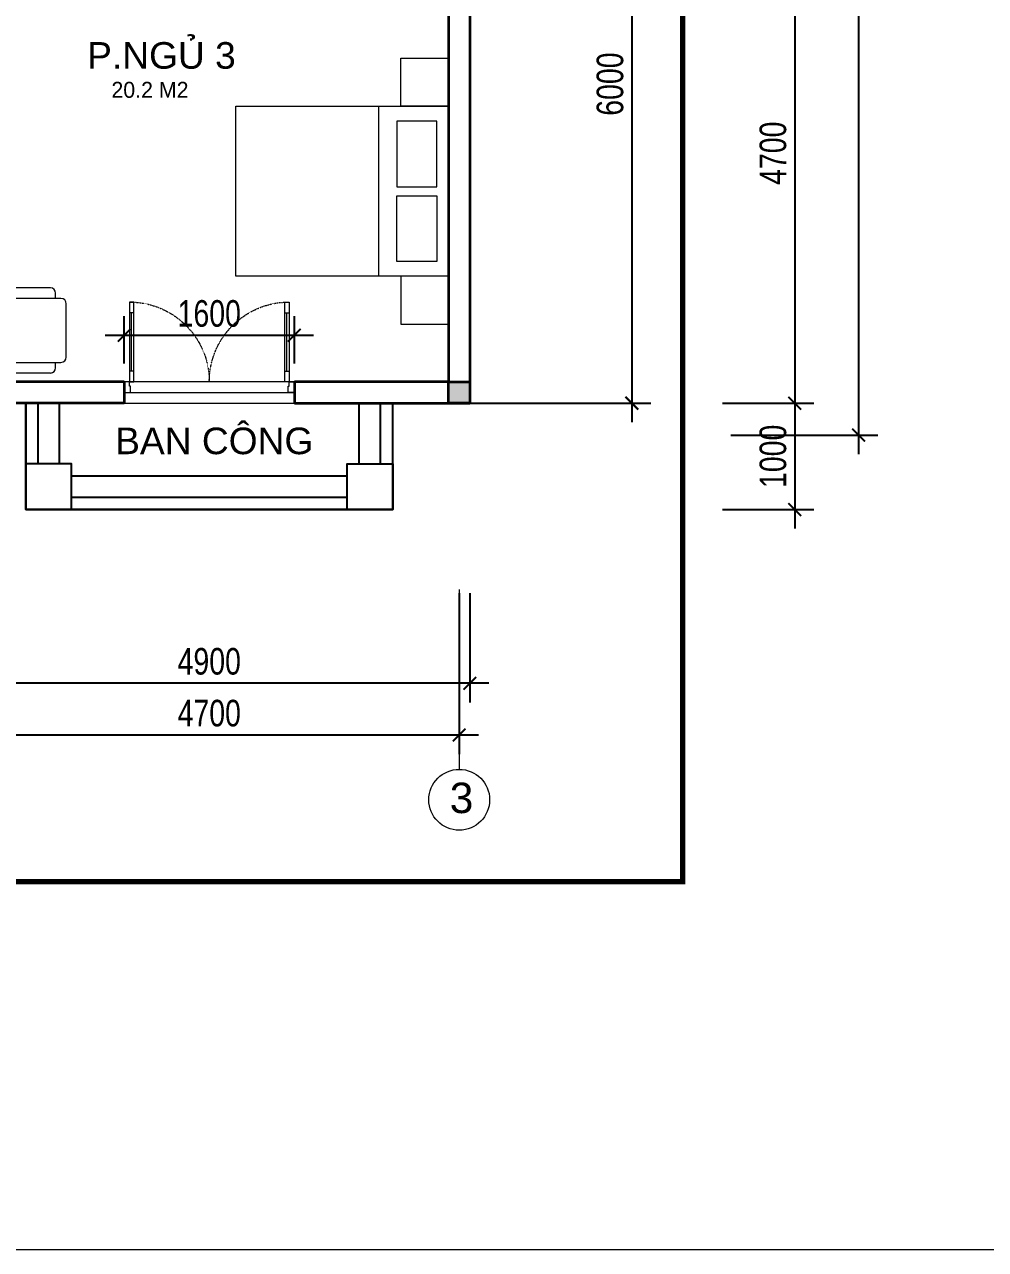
# Model space of a CAD drawing. Header units: millimetres. Extents: x 33748 to 451939, y -263262 to 62681.
# Drawn here: x 217622 to 226657, y -194383 to -182865 of the extents above; entities that cross this region are included whole.
import ezdxf
from ezdxf.enums import TextEntityAlignment as Align

# ---------------------------------------------------------------- set-up
doc = ezdxf.new("R2010")
doc.units = ezdxf.units.MM
doc.header["$PDMODE"] = 98
doc.linetypes.add('CENTER', pattern=[50.8, 31.75, -6.35, 6.35, -6.35])
doc.linetypes.add('HIDDEN', pattern=[0.375, 0.25, -0.125])
doc.layers.get('Defpoints').update_dxf_attribs({"color": 202, "lineweight": 13})
for name, color, linetype, lineweight in [('-CENTER', 143, 'CENTER', 13), ('-CONCRETE', 1, 'Continuous', 35), ('-DOOR', 137, 'Continuous', 9), ('-FURNITURE', 46, 'Continuous', 9), ('-KH', 143, 'Continuous', 13), ('-LINE1', 7, 'Continuous', 18), ('-RANH GIOI KHU DAT', 12, 'CENTER', 18), ('-TEXT', 7, 'Continuous', 15), ('-WALL', 4, 'Continuous', 35)]:
    doc.layers.add(name, color=color, linetype=linetype, lineweight=lineweight)
for name, color, linetype in [('-HATCH CONCRETE', 54, 'Continuous'), ('1-NETMANH', 8, 'Continuous'), ('12. NET DIM', 9, 'Continuous'), ('SOLO', 7, 'Continuous'), ('TEXT25', 2, 'Continuous')]:
    doc.layers.add(name, color=color, linetype=linetype)
doc.styles.add('1', font='arial.ttf')
doc.styles.add('AVANH', font='', dxfattribs={"width": 0.8})
doc.styles.get("Standard").update_dxf_attribs({"font": 'arial.ttf'})
doc.styles.add('T1', font='', dxfattribs={"height": 200})
doc.styles.get('AVANH').set_extended_font_data('.VnAvantH')
doc.styles.get('T1').set_extended_font_data('VNgeometric Light')
doc.dimstyles.new('C_100A3', dxfattribs={"dimscale": 100, "dimtxt": 2.5, "dimasz": 1.2, "dimexe": 1.8, "dimexo": 0, "dimgap": 0.75, "dimtad": 1, "dimdec": 0, "dimzin": 0, "dimdsep": 46, "dimtxsty": 'AVANH', "dimblk": 'ARCHTICK', "dimcen": 0, "dimdle": 1.8, "dimclrd": 256, "dimclre": 256, "dimclrt": 7, "dimadec": 0, "dimazin": 0, "dimtfac": 0.0001, "dimtdec": 0, "dimtix": 1, "dimtmove": 2, "dimatfit": 3, "dimldrblk": 'ARCHTICK', "dimfxl": 1.8, "dimtolj": 1, "dimtzin": 0, "dimarcsym": 0})

# ---------------------------------------------------------------- blocks, each defined once
blk = doc.blocks.new('A$C32e20c34')
blk.add_line((657, 2050), (657, 450))
for points in [[(0, 2050), (450, 2050), (450, 2500), (0, 2500)], [(109, 1910), (485.5, 1910), (485.5, 1292.5), (109, 1292.5)], [(109, 590), (485.5, 590), (485.5, 1207.5), (109, 1207.5)], [(0, 450), (450, 450), (450, 0), (0, 0)]]:
    blk.add_lwpolyline(points, close=True)
blk.add_lwpolyline([(0, 2050), (2000, 2050), (2000, 450), (0, 450), (0, 2050)])
blk = doc.blocks.new('A$C5C575821')
at = {"layer": '-CONCRETE'}
h = blk.add_hatch(color=256, dxfattribs=at)
h.dxf.hatch_style = 1
h.paths.add_polyline_path([(0, 200), (0, 0), (200, 0), (200, 200)])
blk.add_lwpolyline([(0, 0), (200, 0), (200, 200), (0, 200)], close=True, dxfattribs=at)
blk = doc.blocks.new('_ARCHTICK')
at = {"const_width": 0.15}
blk.add_lwpolyline([(-0.5, -0.5), (0.5, 0.5)], dxfattribs=at)
blk = doc.blocks.new('*D912')
at = {"layer": '12. NET DIM', "lineweight": -2, "transparency": 16777216}
for p, q in [((216909, -188212), (216909, -189239)), ((221809, -188212), (221809, -189239)), ((221989, -189059), (216729, -189059))]:
    blk.add_line(p, q, dxfattribs=at)
at = {"layer": 'Defpoints', "color": 0, "transparency": 16777216}
for p in [(216909, -188212), (221809, -188212), (216909, -189059)]:
    blk.add_point(p, dxfattribs=at)
at = {"layer": '12. NET DIM', "lineweight": -2, "transparency": 16777216, "xscale": 120, "yscale": 120, "zscale": 120, "rotation": 180}
blk.add_blockref('_ARCHTICK', (216909, -189059), dxfattribs=at)
at = {"layer": '12. NET DIM', "lineweight": -2, "transparency": 16777216, "xscale": 120, "yscale": 120, "zscale": 120}
blk.add_blockref('_ARCHTICK', (221809, -189059), dxfattribs=at)
at = {"layer": '12. NET DIM', "color": 7, "transparency": 16777216, "insert": (219359, -188854), "char_height": 250, "attachment_point": 5, "style": 'AVANH'}
blk.add_mtext('\\A1;4900', dxfattribs=at)
blk = doc.blocks.new('*D915')
at = {"layer": '12. NET DIM', "lineweight": -2, "transparency": 16777216}
for p, q in [((217009, -188212), (217009, -189725)), ((221709, -188212), (221709, -189725)), ((216829, -189545), (221889, -189545))]:
    blk.add_line(p, q, dxfattribs=at)
at = {"layer": 'Defpoints', "color": 0, "transparency": 16777216}
for p in [(217009, -188212), (221709, -188212), (221709, -189545)]:
    blk.add_point(p, dxfattribs=at)
at = {"layer": '12. NET DIM', "lineweight": -2, "transparency": 16777216, "xscale": 120, "yscale": 120, "zscale": 120, "rotation": 180}
blk.add_blockref('_ARCHTICK', (217009, -189545), dxfattribs=at)
at = {"layer": '12. NET DIM', "lineweight": -2, "transparency": 16777216, "xscale": 120, "yscale": 120, "zscale": 120}
blk.add_blockref('_ARCHTICK', (221709, -189545), dxfattribs=at)
at = {"layer": '12. NET DIM', "color": 7, "transparency": 16777216, "insert": (219359, -189341), "char_height": 250, "attachment_point": 5, "style": 'AVANH'}
blk.add_mtext('\\A1;4700', dxfattribs=at)
blk = doc.blocks.new('*D907')
at = {"layer": '12. NET DIM', "lineweight": -2, "transparency": 16777216}
for p, q in [((218559, -186051), (218559, -185607)), ((220159, -186051), (220159, -185607)), ((218379, -185787), (220339, -185787))]:
    blk.add_line(p, q, dxfattribs=at)
at = {"layer": 'Defpoints', "color": 0, "transparency": 16777216}
for p in [(220159, -185787), (218559, -186051), (220159, -186051)]:
    blk.add_point(p, dxfattribs=at)
at = {"layer": '12. NET DIM', "lineweight": -2, "transparency": 16777216, "xscale": 120, "yscale": 120, "zscale": 120, "rotation": 180}
blk.add_blockref('_ARCHTICK', (218559, -185787), dxfattribs=at)
at = {"layer": '12. NET DIM', "lineweight": -2, "transparency": 16777216, "xscale": 120, "yscale": 120, "zscale": 120}
blk.add_blockref('_ARCHTICK', (220159, -185787), dxfattribs=at)
at = {"layer": '12. NET DIM', "color": 7, "transparency": 16777216, "insert": (219359, -185583), "char_height": 250, "attachment_point": 5, "style": 'AVANH'}
blk.add_mtext('\\A1;1600', dxfattribs=at)
blk = doc.blocks.new('A$C7d565662')
for p, q in [((0, 751), (0, 150)), ((751, 801), (50, 801)), ((651, 701), (150, 701)), ((801, 150), (801, 751)), ((100, 651), (100, 50)), ((701, 601), (100, 601)), ((701, 50), (701, 651)), ((50, 100), (100, 100)), ((701, 100), (751, 100)), ((150, 0), (651, 0))]:
    blk.add_line(p, q)
for centre, start, end in [((50, 751), 90, 180), ((150, 651), 90, 180), ((651, 651), 0, 90), ((751, 751), 0, 90), ((50, 150), 180, 270), ((751, 150), 270, 0), ((150, 50), 180, 270), ((651, 50), 270, 0)]:
    blk.add_arc(centre, 50.1, start, end)
blk = doc.blocks.new('*U262')
for p, q in [((-1510, 650), (-1550, 650)), ((-1530, 100), (-1530, 650)), ((-90, 650), (-50, 650)), ((-70, 100), (-70, 650)), ((-1510, 100), (-1550, 100)), ((-90, 100), (-50, 100))]:
    blk.add_line(p, q)
for points in [[(-1550, 0), (-1510, 0), (-1510, 750), (-1550, 750)], [(-50, 0), (-90, 0), (-90, 750), (-50, 750)], [(-1600, -100), (-1540, -100), (-1540, -40), (-1550, -40), (-1550, 0), (-1600, 0)], [(0, -100), (-60, -100), (-60, -40), (-50, -40), (-50, 0), (0, 0)]]:
    blk.add_lwpolyline(points, close=True)
at = {"linetype": 'HIDDEN', "ltscale": 0.1}
for centre, start, end in [((-1550, 0), 0, 90), ((-50, 0), 90, 180)]:
    blk.add_arc(centre, 750, start, end, dxfattribs=at)
blk = doc.blocks.new('*D923')
at = {"layer": '12. NET DIM', "lineweight": -2, "transparency": 16777216}
for p, q in [((224864, -186245), (224864, -187605)), ((224186, -186425), (225044, -186425)), ((224186, -187425), (225044, -187425))]:
    blk.add_line(p, q, dxfattribs=at)
at = {"layer": 'Defpoints', "color": 0, "transparency": 16777216}
for p in [(224186, -186425), (224186, -187425), (224864, -187425)]:
    blk.add_point(p, dxfattribs=at)
at = {"layer": '12. NET DIM', "lineweight": -2, "transparency": 16777216, "xscale": 120, "yscale": 120, "zscale": 120}
for p, rotation in [((224864, -186425), 90), ((224864, -187425), 270)]:
    blk.add_blockref('_ARCHTICK', p, dxfattribs=dict(at, rotation=rotation))
at = {"layer": '12. NET DIM', "color": 7, "transparency": 16777216, "insert": (224660, -186925), "char_height": 250, "attachment_point": 5, "rotation": 90, "style": 'AVANH'}
blk.add_mtext('\\A1;1000', dxfattribs=at)
blk = doc.blocks.new('*D982')
at = {"layer": '12. NET DIM', "lineweight": -2, "transparency": 16777216}
for p, q in [((224864, -181545), (224864, -186605)), ((224186, -181725), (225044, -181725)), ((224186, -186425), (225044, -186425))]:
    blk.add_line(p, q, dxfattribs=at)
at = {"layer": 'Defpoints', "color": 0, "transparency": 16777216}
for p in [(224186, -181725), (224186, -186425), (224864, -186425)]:
    blk.add_point(p, dxfattribs=at)
at = {"layer": '12. NET DIM', "lineweight": -2, "transparency": 16777216, "xscale": 120, "yscale": 120, "zscale": 120}
for p, rotation in [((224864, -181725), 90), ((224864, -186425), 270)]:
    blk.add_blockref('_ARCHTICK', p, dxfattribs=dict(at, rotation=rotation))
at = {"layer": '12. NET DIM', "color": 7, "transparency": 16777216, "insert": (224660, -184075), "char_height": 250, "attachment_point": 5, "rotation": 90, "style": 'AVANH'}
blk.add_mtext('\\A1;4700', dxfattribs=at)
blk = doc.blocks.new('*D983')
at = {"layer": '12. NET DIM', "lineweight": -2, "transparency": 16777216}
for p, q in [((225464, -173044), (225464, -186905)), ((224186, -173224), (225644, -173224)), ((224264, -186725), (225644, -186725))]:
    blk.add_line(p, q, dxfattribs=at)
at = {"layer": 'Defpoints', "color": 0, "transparency": 16777216}
for p in [(224186, -173224), (224264, -186725), (225464, -186725)]:
    blk.add_point(p, dxfattribs=at)
at = {"layer": '12. NET DIM', "lineweight": -2, "transparency": 16777216, "xscale": 120, "yscale": 120, "zscale": 120}
for p, rotation in [((225464, -173224), 90), ((225464, -186725), 270)]:
    blk.add_blockref('_ARCHTICK', p, dxfattribs=dict(at, rotation=rotation))
at = {"layer": '12. NET DIM', "color": 7, "transparency": 16777216, "insert": (225260, -179974), "char_height": 250, "attachment_point": 5, "rotation": 90, "style": 'AVANH'}
blk.add_mtext('\\A1;13500', dxfattribs=at)
blk = doc.blocks.new('*D1028')
at = {"layer": '-HATCH CONCRETE', "lineweight": -2, "transparency": 16777216}
for p, q in [((223332, -180245), (223332, -186605)), ((221809, -180425), (223512, -180425)), ((221809, -186425), (223512, -186425))]:
    blk.add_line(p, q, dxfattribs=at)
at = {"layer": 'Defpoints', "color": 0, "transparency": 16777216}
for p in [(221809, -180425), (221809, -186425), (223332, -186425)]:
    blk.add_point(p, dxfattribs=at)
at = {"layer": '-HATCH CONCRETE', "lineweight": -2, "transparency": 16777216, "xscale": 120, "yscale": 120, "zscale": 120}
for p, rotation in [((223332, -180425), 90), ((223332, -186425), 270)]:
    blk.add_blockref('_ARCHTICK', p, dxfattribs=dict(at, rotation=rotation))
at = {"layer": '-HATCH CONCRETE', "color": 7, "transparency": 16777216, "insert": (223128, -183425), "char_height": 250, "attachment_point": 5, "rotation": 90, "style": 'AVANH'}
blk.add_mtext('\\A1;6000', dxfattribs=at)
blk = doc.blocks.new('ARCHTICK')
at = {"color": 0, "linetype": 'ByBlock', "const_width": 0.15}
blk.add_lwpolyline([(-0.5, -0.5), (0.5, 0.5)], dxfattribs=at)

msp = doc.modelspace()

# ---------------------------------------------------------------- linework, layer by layer
at = {"layer": '-CENTER', "ltscale": 0.1}
msp.add_line((221709.1, -188178.5), (221709.1, -189868.2), dxfattribs=at)
at = {"layer": '-DOOR'}
msp.add_lwpolyline([(220159.1, -186224.6), (218559.4, -186224.6), (218559.4, -186424.6), (220159.1, -186424.6)], close=True, dxfattribs=at)
msp.add_lwpolyline([(218559.4, -186324.6), (220159.1, -186324.6)], dxfattribs=at)
at = {"layer": '-KH'}
msp.add_circle((221709.1, -190154.5), 286.3, dxfattribs=at)
at = {"layer": '-LINE1'}
msp.add_lwpolyline([(221084.1, -186424.6), (221084.1, -187424.6), (217634.4, -187424.6), (217634.4, -186424.6)], dxfattribs=at)
at = {"layer": '-RANH GIOI KHU DAT', "linetype": 'HIDDEN', "ltscale": 10, "const_width": 50}
msp.add_lwpolyline([(223809.1, -170924.3), (204809.1, -170924.3), (204809.1, -185924.3), (209809.1, -190924.3), (223809.1, -190924.3)], close=True, dxfattribs=at)
at = {"layer": '-WALL'}
for p, q in [((221609.1, -181924.6), (221609.1, -186224.6)), ((218559.4, -186224.6), (217109.4, -186224.6)), ((218559.4, -186224.6), (218559.4, -186424.6)), ((221609.1, -186224.6), (220159.1, -186224.6)), ((220159.1, -186224.6), (220159.1, -186424.6)), ((218559.4, -186424.6), (216909.4, -186424.6)), ((220159.1, -186424.6), (221809.1, -186424.6))]:
    msp.add_line(p, q, dxfattribs=at)
msp.add_lwpolyline([(221809.1, -181924.6), (221809.1, -186424.6)], dxfattribs=at)
at = {"layer": '1-NETMANH'}
for p, q in [((217634.4, -187424.6), (217634.4, -186424.6)), ((221084.1, -187424.6), (221084.1, -186424.6)), ((221084.1, -187424.6), (217634.4, -187424.6))]:
    msp.add_line(p, q, dxfattribs=at)
at = {"layer": 'Defpoints'}
msp.add_lwpolyline([(226907.2, -194382.9), (226907.2, -161118.9), (179867.2, -161118.9), (179867.2, -194382.9)], close=True, dxfattribs=at)
at = {"layer": 'SOLO'}
for points in [[(217634.4, -186424.6), (217634.4, -187424.6), (221084.1, -187424.6), (221084.1, -186424.6)], [(217749.4, -186994.6), (217749.4, -186424.6)], [(217949.4, -186994.6), (217949.4, -186424.6)], [(220769.1, -186994.6), (220769.1, -186424.6)], [(220969.1, -186994.6), (220969.1, -186424.6)], [(218064.4, -187109.6), (220654.1, -187109.6)], [(218064.4, -187309.6), (220654.1, -187309.6)]]:
    msp.add_lwpolyline(points, dxfattribs=at)
for points in [[(217634.4, -187424.6), (218064.4, -187424.6), (218064.4, -186994.6), (217634.4, -186994.6)], [(221084.1, -187424.6), (220654.1, -187424.6), (220654.1, -186994.6), (221084.1, -186994.6)]]:
    msp.add_lwpolyline(points, close=True, dxfattribs=at)

# ---------------------------------------------------------------- block references
at = {"layer": '-DOOR', "xscale": -1}
msp.add_blockref('*U262', (218559.4, -186224.6), dxfattribs=at)
at = {"layer": '-FURNITURE'}
for name, p, rotation in [('A$C32e20c34', (221609.1, -183182.3), 180), ('A$C7d565662', (218014.8, -186141.5), 90)]:
    msp.add_blockref(name, p, dxfattribs=dict(at, rotation=rotation))
at = {"layer": '-WALL', "xscale": -1}
msp.add_blockref('A$C5C575821', (221809.1, -186424.6), dxfattribs=at)
msp.add_blockref('A$C5C575821', (221809.1, -186424.6), dxfattribs=at)

# ---------------------------------------------------------------- texts
at = {"layer": '-TEXT', "color": 2}
for s, p in [('P.NGỦ 3', (218210.9, -183280.4)), ('BAN CÔNG', (218474.5, -186904.8))]:
    msp.add_text(s, height=250, dxfattribs=at).set_placement(p)
at = {"layer": '-TEXT', "color": 2, "style": '1'}
msp.add_text('3', height=286.3, dxfattribs=at).set_placement((221730.9, -190136.4), align=Align.MIDDLE_CENTER)
at = {"layer": 'TEXT25', "style": 'T1'}
msp.add_text('20.2 M2', height=150, rotation=360, dxfattribs=at).set_placement((218439.2, -183554))

# ---------------------------------------------------------------- dimensions: what is measured, and where the dimension line sits
at = {"layer": '-HATCH CONCRETE'}
dim = msp.add_linear_dim(base=(223332.2, -186424.6), p1=(221809.1, -180424.6), p2=(221809.1, -186424.6), angle=90, dimstyle='C_100A3', override={"dimldrblk": 'ARCHTICK'}, dxfattribs=at)
dim.commit()
dim.dimension.update_dxf_attribs({"geometry": '*D1028', "text_midpoint": (223127.9, -183424.6)})
at = {"layer": '12. NET DIM'}
for base, p1, p2, picture, middle in [((225464.1, -186724.6), (224185.6, -173224.3), (224264.1, -186724.6), '*D983', (225259.8, -179974.5)), ((224864.1, -186424.6), (224185.6, -181724.6), (224185.6, -186424.6), '*D982', (224659.8, -184074.6)), ((224864.1, -187424.6), (224185.6, -186424.6), (224185.6, -187424.6), '*D923', (224659.8, -186924.6))]:
    dim = msp.add_linear_dim(base=base, p1=p1, p2=p2, angle=90, dimstyle='C_100A3', dxfattribs=at)
    dim.commit()
    dim.dimension.update_dxf_attribs({"geometry": picture, "text_midpoint": middle})
for base, p1, p2, picture, middle in [((220159.1, -185787.3), (218559.4, -186051.1), (220159.1, -186051.1), '*D907', (219359.2, -185583)), ((216909.4, -189058.7), (221809.1, -188211.7), (216909.4, -188211.7), '*D912', (219359.2, -188854.4)), ((221709.1, -189545.2), (217009.4, -188211.7), (221709.1, -188211.7), '*D915', (219359.2, -189340.9))]:
    dim = msp.add_linear_dim(base=base, p1=p1, p2=p2, dimstyle='C_100A3', dxfattribs=at)
    dim.commit()
    dim.dimension.update_dxf_attribs({"geometry": picture, "text_midpoint": middle})

doc.saveas('drawing.dxf')
